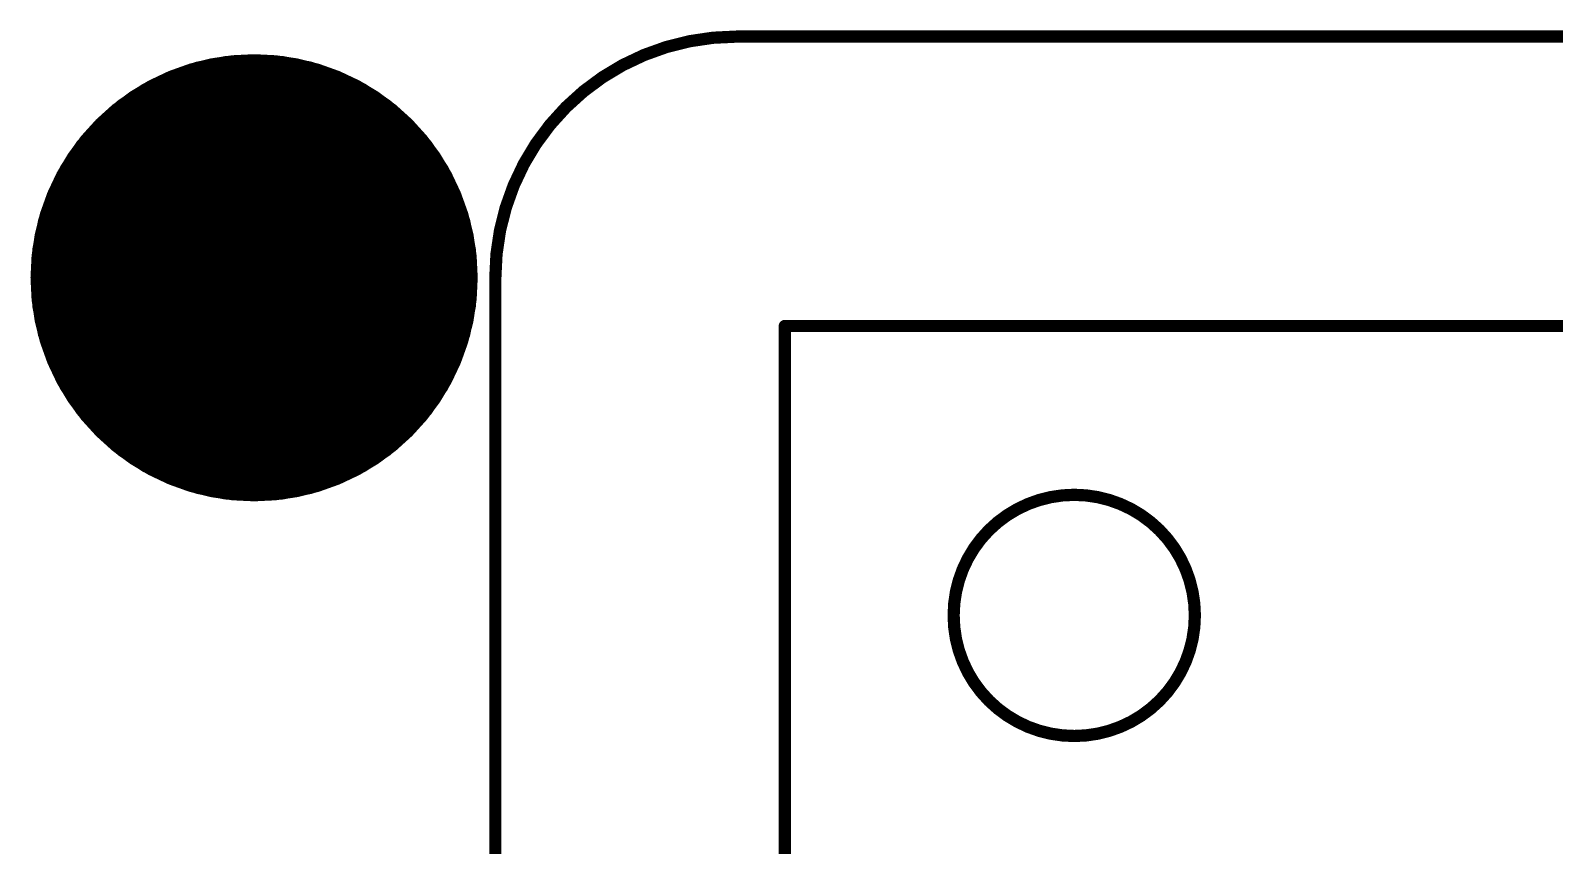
# Model space of a CAD drawing. Extents: x 0 to 426, y 0 to 160.
# Drawn here: x 330.36 to 361.96, y 43.23 to 60.13 of the extents above; entities that cross this region are included whole.
import ezdxf

# ---------------------------------------------------------------- set-up
doc = ezdxf.new("R2010")
doc.units = 0
doc.header["$MEASUREMENT"] = 0
for name, color, linetype in [('20', 7, 'CONTINUOUS'), ('21', 253, 'CONTINUOUS'), ('23', 7, 'CONTINUOUS'), ('41', 22, 'CONTINUOUS'), ('42', 175, 'CONTINUOUS'), ('48', 253, 'CONTINUOUS')]:
    doc.layers.add(name, color=color, linetype=linetype)

msp = doc.modelspace()

# ---------------------------------------------------------------- linework, layer by layer
at = {"layer": '20'}
for points, const_width in [([(345, 60, 0.4142), (340, 55)], 0.254), ([(345, 60.0635, 1), (345, 59.9365)], 0.127), ([(345, 59.9365, 1), (345, 60.0635)], 0.127), ([(340.0635, 55, 1), (339.9365, 55)], 0.127), ([(339.9365, 55, 1), (340.0635, 55)], 0.127)]:
    msp.add_lwpolyline(points, format="xyb", dxfattribs=dict(at, const_width=const_width))
at = {"layer": '20', "const_width": 0.254}
for points in [[(345, 60), (395, 60)], [(340, 5), (340, 55)]]:
    msp.add_lwpolyline(points, dxfattribs=at)
at = {"layer": '20'}
msp.add_circle((335, 55), 1.905, dxfattribs=at)
at = {"layer": '21', "const_width": 0.127}
msp.add_lwpolyline([(335, 50.428, 1), (335, 59.572, 1), (335, 50.428)], format="xyb", dxfattribs=at)
at = {"layer": '23'}
msp.add_point((335, 55), dxfattribs=at)
at = {"layer": '41', "const_width": 0.127}
for points in [[(333.2504, 59.224), (333.8167, 59.4162)], [(333.8167, 59.4162), (334.4032, 59.5329)], [(333.9614, 59.445), (336.0386, 59.445)], [(334.4032, 59.5329), (335, 59.572)], [(335, 59.572), (335.5968, 59.5329)], [(335.5968, 59.5329), (336.1833, 59.4162)], [(336.1833, 59.4162), (336.7496, 59.224)], [(332.714, 58.9595), (333.2504, 59.224)], [(332.926, 59.064), (337.074, 59.064)], [(333.1835, 59.191), (336.8165, 59.191)], [(333.5274, 59.318), (336.4726, 59.318)], [(336.7496, 59.224), (337.286, 58.9595)], [(332.2167, 58.6272), (332.714, 58.9595)], [(332.4903, 58.81), (337.5097, 58.81)], [(332.6804, 58.937), (337.3196, 58.937)], [(337.286, 58.9595), (337.7833, 58.6272)], [(331.7671, 58.2329), (332.2167, 58.6272)], [(331.9907, 58.429), (338.0093, 58.429)], [(332.1355, 58.556), (337.8645, 58.556)], [(332.3002, 58.683), (337.6998, 58.683)], [(337.7833, 58.6272), (338.2329, 58.2329)], [(331.3728, 57.7833), (331.7671, 58.2329)], [(331.7163, 58.175), (338.2837, 58.175)], [(331.8459, 58.302), (338.1541, 58.302)], [(338.2329, 58.2329), (338.6272, 57.7833)], [(331.0405, 57.286), (331.3728, 57.7833)], [(331.3822, 57.794), (338.6178, 57.794)], [(331.4936, 57.921), (338.5064, 57.921)], [(331.605, 58.048), (338.395, 58.048)], [(338.6272, 57.7833), (338.9595, 57.286)], [(331.2102, 57.54), (338.7898, 57.54)], [(331.2951, 57.667), (338.7049, 57.667)], [(330.776, 56.7496), (331.0405, 57.286)], [(330.9779, 57.159), (339.0221, 57.159)], [(331.0405, 57.286), (338.9595, 57.286)], [(331.1254, 57.413), (338.8746, 57.413)], [(338.9595, 57.286), (339.224, 56.7496)], [(330.8526, 56.905), (339.1474, 56.905)], [(330.9153, 57.032), (339.0847, 57.032)], [(330.5838, 56.1833), (330.776, 56.7496)], [(330.6994, 56.524), (339.3006, 56.524)], [(330.7425, 56.651), (339.2575, 56.651)], [(330.79, 56.778), (339.21, 56.778)], [(339.224, 56.7496), (339.4162, 56.1833)], [(330.4671, 55.5968), (330.5838, 56.1833)], [(330.6132, 56.27), (339.3868, 56.27)], [(330.6563, 56.397), (339.3437, 56.397)], [(339.4162, 56.1833), (339.5329, 55.5968)], [(330.5252, 55.889), (339.4748, 55.889)], [(330.5505, 56.016), (339.4495, 56.016)], [(330.5758, 56.143), (339.4242, 56.143)], [(330.428, 55), (330.4671, 55.5968)], [(330.4747, 55.635), (339.5253, 55.635)], [(330.5, 55.762), (339.5, 55.762)], [(339.5329, 55.5968), (339.572, 55)], [(330.4446, 55.254), (339.5554, 55.254)], [(330.453, 55.381), (339.547, 55.381)], [(330.4613, 55.508), (339.5387, 55.508)], [(330.4671, 54.4032), (330.428, 55)], [(330.428, 55), (339.572, 55)], [(330.4363, 55.127), (339.5637, 55.127)], [(339.572, 55), (339.5329, 54.4032)], [(330.4363, 54.873), (339.5637, 54.873)], [(330.4447, 54.746), (339.5554, 54.746)], [(330.453, 54.619), (339.547, 54.619)], [(330.4613, 54.492), (339.5387, 54.492)], [(330.5838, 53.8167), (330.4671, 54.4032)], [(330.4747, 54.365), (339.5253, 54.365)], [(339.5329, 54.4032), (339.4162, 53.8167)], [(330.5, 54.238), (339.5, 54.238)], [(330.5252, 54.111), (339.4748, 54.111)], [(330.5505, 53.984), (339.4495, 53.984)], [(330.5758, 53.857), (339.4242, 53.857)], [(330.776, 53.2504), (330.5838, 53.8167)], [(330.6132, 53.73), (339.3868, 53.73)], [(339.4162, 53.8167), (339.224, 53.2504)], [(330.6563, 53.603), (339.3437, 53.603)], [(330.6994, 53.476), (339.3006, 53.476)], [(330.7425, 53.349), (339.2575, 53.349)], [(331.0405, 52.714), (330.776, 53.2504)], [(330.79, 53.222), (339.21, 53.222)], [(330.8526, 53.095), (339.1474, 53.095)], [(339.224, 53.2504), (338.9595, 52.714)], [(330.9153, 52.968), (339.0847, 52.968)], [(330.9779, 52.841), (339.0221, 52.841)], [(331.3728, 52.2167), (331.0405, 52.714)], [(331.0405, 52.714), (338.9595, 52.714)], [(338.9595, 52.714), (338.6272, 52.2167)], [(331.1254, 52.587), (338.8746, 52.587)], [(331.2103, 52.46), (338.7898, 52.46)], [(331.2951, 52.333), (338.7049, 52.333)], [(331.7671, 51.7671), (331.3728, 52.2167)], [(331.3822, 52.206), (338.6178, 52.206)], [(331.4936, 52.079), (338.5064, 52.079)], [(338.6272, 52.2167), (338.2329, 51.7671)], [(331.605, 51.952), (338.395, 51.952)], [(331.7163, 51.825), (338.2837, 51.825)], [(332.2167, 51.3728), (331.7671, 51.7671)], [(338.2329, 51.7671), (337.7833, 51.3728)], [(331.8459, 51.698), (338.1541, 51.698)], [(331.9907, 51.571), (338.0093, 51.571)], [(332.1355, 51.444), (337.8645, 51.444)], [(332.714, 51.0405), (332.2167, 51.3728)], [(332.3002, 51.317), (337.6998, 51.317)], [(332.4903, 51.19), (337.5097, 51.19)], [(337.7833, 51.3728), (337.286, 51.0405)], [(332.6804, 51.063), (337.3196, 51.063)], [(333.2504, 50.776), (332.714, 51.0405)], [(332.926, 50.936), (337.074, 50.936)], [(333.1835, 50.809), (336.8165, 50.809)], [(337.286, 51.0405), (336.7496, 50.776)], [(333.8167, 50.5838), (333.2504, 50.776)], [(333.5274, 50.682), (336.4727, 50.682)], [(334.4032, 50.4671), (333.8167, 50.5838)], [(333.9614, 50.555), (336.0386, 50.555)], [(336.1833, 50.5838), (335.5968, 50.4671)], [(336.7496, 50.776), (336.1833, 50.5838)], [(335, 50.428), (334.4032, 50.4671)], [(335.5968, 50.4671), (335, 50.428)]]:
    msp.add_lwpolyline(points, dxfattribs=at)
at = {"layer": '41', "const_width": 0.0635}
for points in [[(333.8105, 59.4474, 1), (333.8229, 59.3851)], [(333.8269, 59.3861, 1), (333.8065, 59.4463)], [(333.9614, 59.4768, 1), (333.9614, 59.4132)], [(334.4012, 59.5646, 1), (334.4053, 59.5012)], [(334.4094, 59.5017, 1), (334.397, 59.564)], [(335.0021, 59.6037, 1), (334.9979, 59.5403)], [(335.0021, 59.5403, 1), (334.9979, 59.6037)], [(335.603, 59.564, 1), (335.5906, 59.5017)], [(335.5947, 59.5012, 1), (335.5988, 59.5646)], [(336.0386, 59.4132, 1), (336.0386, 59.4768)], [(336.1935, 59.4463, 1), (336.1731, 59.3861)], [(336.1771, 59.3851, 1), (336.1895, 59.4474)], [(332.926, 59.0958, 1), (332.926, 59.0322)], [(333.1835, 59.2228, 1), (333.1835, 59.1593)], [(333.2402, 59.254, 1), (333.2606, 59.1939)], [(333.2644, 59.1955, 1), (333.2363, 59.2525)], [(333.5274, 59.3498, 1), (333.5274, 59.2863)], [(336.4726, 59.2863, 1), (336.4726, 59.3498)], [(336.7637, 59.2525, 1), (336.7356, 59.1955)], [(336.7394, 59.1939, 1), (336.7598, 59.254)], [(336.8165, 59.1593, 1), (336.8165, 59.2228)], [(337.074, 59.0322, 1), (337.074, 59.0958)], [(332.4903, 58.8418, 1), (332.4903, 58.7782)], [(332.6804, 58.9688, 1), (332.6804, 58.9053)], [(332.7, 58.9879, 1), (332.728, 58.931)], [(332.7316, 58.9331, 1), (332.6964, 58.9859)], [(337.3036, 58.9859, 1), (337.2684, 58.9331)], [(337.272, 58.931, 1), (337.3, 58.9879)], [(337.3196, 58.9053, 1), (337.3196, 58.9688)], [(337.5097, 58.7782, 1), (337.5097, 58.8418)], [(331.9907, 58.4608, 1), (331.9907, 58.3972)], [(332.1355, 58.5878, 1), (332.1355, 58.5243)], [(332.1991, 58.6536, 1), (332.2344, 58.6008)], [(332.2377, 58.6033, 1), (332.1958, 58.6511)], [(332.3002, 58.7148, 1), (332.3002, 58.6512)], [(337.6998, 58.6512, 1), (337.6998, 58.7148)], [(337.8042, 58.6511, 1), (337.7623, 58.6033)], [(337.7656, 58.6008, 1), (337.8009, 58.6536)], [(337.8645, 58.5243, 1), (337.8645, 58.5878)], [(338.0093, 58.3972, 1), (338.0093, 58.4608)], [(331.7163, 58.2068, 1), (331.7163, 58.1433)], [(331.7462, 58.2568, 1), (331.788, 58.209)], [(331.791, 58.212, 1), (331.7432, 58.2538)], [(331.8459, 58.3338, 1), (331.8459, 58.2702)], [(338.1541, 58.2702, 1), (338.1541, 58.3338)], [(338.2568, 58.2538, 1), (338.209, 58.212)], [(338.212, 58.209, 1), (338.2538, 58.2568)], [(338.2837, 58.1433, 1), (338.2837, 58.2068)], [(331.3489, 57.8042, 1), (331.3967, 57.7623)], [(331.3992, 57.7656, 1), (331.3464, 57.8009)], [(331.3822, 57.8258, 1), (331.3822, 57.7623)], [(331.4936, 57.9528, 1), (331.4936, 57.8892)], [(331.605, 58.0798, 1), (331.605, 58.0162)], [(338.395, 58.0162, 1), (338.395, 58.0798)], [(338.5064, 57.8892, 1), (338.5064, 57.9528)], [(338.6536, 57.8009, 1), (338.6008, 57.7656)], [(338.6033, 57.7623, 1), (338.6511, 57.8042)], [(338.6178, 57.7623, 1), (338.6178, 57.8258)], [(331.2102, 57.5718, 1), (331.2102, 57.5083)], [(331.2951, 57.6988, 1), (331.2951, 57.6352)], [(338.7049, 57.6352, 1), (338.7049, 57.6988)], [(338.7898, 57.5083, 1), (338.7898, 57.5718)], [(330.9779, 57.1908, 1), (330.9779, 57.1273)], [(331.0405, 57.3178, 1), (331.0405, 57.2542)], [(331.0141, 57.3036, 1), (331.0669, 57.2684)], [(331.069, 57.272, 1), (331.0121, 57.3)], [(331.1254, 57.4448, 1), (331.1254, 57.3813)], [(338.8746, 57.3813, 1), (338.8746, 57.4448)], [(338.9879, 57.3, 1), (338.931, 57.272)], [(338.9331, 57.2684, 1), (338.9859, 57.3036)], [(338.9595, 57.2542, 1), (338.9595, 57.3178)], [(339.0221, 57.1273, 1), (339.0221, 57.1908)], [(330.8526, 56.9368, 1), (330.8526, 56.8732)], [(330.9153, 57.0638, 1), (330.9153, 57.0003)], [(339.0847, 57.0003, 1), (339.0847, 57.0638)], [(339.1474, 56.8732, 1), (339.1474, 56.9368)], [(330.6994, 56.5558, 1), (330.6994, 56.4922)], [(330.7425, 56.6828, 1), (330.7425, 56.6193)], [(330.7475, 56.7637, 1), (330.8045, 56.7356)], [(330.8061, 56.7394, 1), (330.746, 56.7598)], [(330.79, 56.8098, 1), (330.79, 56.7463)], [(339.254, 56.7598, 1), (339.1939, 56.7394)], [(339.1955, 56.7356, 1), (339.2525, 56.7637)], [(339.21, 56.7463, 1), (339.21, 56.8098)], [(339.2575, 56.6193, 1), (339.2575, 56.6828)], [(339.3006, 56.4922, 1), (339.3006, 56.5558)], [(330.6149, 56.1771, 1), (330.5526, 56.1895)], [(330.6132, 56.3018, 1), (330.6132, 56.2383)], [(330.6563, 56.4288, 1), (330.6563, 56.3653)], [(339.3437, 56.3653, 1), (339.3437, 56.4288)], [(339.4474, 56.1895, 1), (339.3851, 56.1771)], [(339.3868, 56.2383, 1), (339.3868, 56.3018)], [(330.5252, 55.9208, 1), (330.5252, 55.8573)], [(330.5505, 56.0478, 1), (330.5505, 55.9843)], [(330.5758, 56.1748, 1), (330.5758, 56.1112)], [(330.5537, 56.1935, 1), (330.6139, 56.1731)], [(339.3861, 56.1731, 1), (339.4463, 56.1935)], [(339.4242, 56.1112, 1), (339.4242, 56.1748)], [(339.4495, 55.9843, 1), (339.4495, 56.0478)], [(339.4748, 55.8573, 1), (339.4748, 55.9208)], [(330.436, 55.603, 1), (330.4983, 55.5906)], [(330.4988, 55.5947, 1), (330.4354, 55.5988)], [(330.4747, 55.6668, 1), (330.4747, 55.6033)], [(330.5, 55.7938, 1), (330.5, 55.7302)], [(339.5, 55.7302, 1), (339.5, 55.7938)], [(339.5646, 55.5988, 1), (339.5012, 55.5947)], [(339.5017, 55.5906, 1), (339.564, 55.603)], [(339.5253, 55.6033, 1), (339.5253, 55.6668)], [(330.4446, 55.2858, 1), (330.4446, 55.2223)], [(330.453, 55.4128, 1), (330.453, 55.3492)], [(330.4613, 55.5398, 1), (330.4613, 55.4763)], [(339.5387, 55.4763, 1), (339.5387, 55.5398)], [(339.547, 55.3492, 1), (339.547, 55.4128)], [(339.5554, 55.2223, 1), (339.5554, 55.2858)], [(330.428, 55.0318, 1), (330.428, 54.9682)], [(330.4597, 55.0021, 1), (330.3963, 54.9979)], [(330.3963, 55.0021, 1), (330.4597, 54.9979)], [(330.4363, 55.1588, 1), (330.4363, 55.0953)], [(339.6037, 54.9979, 1), (339.5403, 55.0021)], [(339.5403, 54.9979, 1), (339.6037, 55.0021)], [(339.5637, 55.0953, 1), (339.5637, 55.1588)], [(339.572, 54.9682, 1), (339.572, 55.0318)], [(330.4363, 54.9048, 1), (330.4363, 54.8413)], [(330.4447, 54.7778, 1), (330.4447, 54.7142)], [(330.453, 54.6508, 1), (330.453, 54.5872)], [(339.547, 54.5872, 1), (339.547, 54.6508)], [(339.5554, 54.7142, 1), (339.5554, 54.7778)], [(339.5637, 54.8413, 1), (339.5637, 54.9048)], [(330.4613, 54.5238, 1), (330.4613, 54.4603)], [(330.4983, 54.4094, 1), (330.436, 54.397)], [(330.4354, 54.4012, 1), (330.4988, 54.4053)], [(330.4747, 54.3968, 1), (330.4747, 54.3332)], [(339.5012, 54.4053, 1), (339.5646, 54.4012)], [(339.564, 54.397, 1), (339.5017, 54.4094)], [(339.5253, 54.3332, 1), (339.5253, 54.3968)], [(339.5387, 54.4603, 1), (339.5387, 54.5238)], [(330.5, 54.2698, 1), (330.5, 54.2062)], [(330.5252, 54.1428, 1), (330.5252, 54.0793)], [(330.5505, 54.0158, 1), (330.5505, 53.9522)], [(339.4495, 53.9522, 1), (339.4495, 54.0158)], [(339.4748, 54.0793, 1), (339.4748, 54.1428)], [(339.5, 54.2062, 1), (339.5, 54.2698)], [(330.5758, 53.8888, 1), (330.5758, 53.8252)], [(330.6139, 53.8269, 1), (330.5537, 53.8065)], [(330.5526, 53.8105, 1), (330.6149, 53.8229)], [(330.6132, 53.7618, 1), (330.6132, 53.6983)], [(339.3851, 53.8229, 1), (339.4474, 53.8105)], [(339.4463, 53.8065, 1), (339.3861, 53.8269)], [(339.3868, 53.6983, 1), (339.3868, 53.7618)], [(339.4242, 53.8252, 1), (339.4242, 53.8888)], [(330.6563, 53.6348, 1), (330.6563, 53.5712)], [(330.6994, 53.5078, 1), (330.6994, 53.4442)], [(330.7425, 53.3808, 1), (330.7425, 53.3173)], [(339.2575, 53.3173, 1), (339.2575, 53.3808)], [(339.3006, 53.4442, 1), (339.3006, 53.5078)], [(339.3437, 53.5712, 1), (339.3437, 53.6348)], [(330.8045, 53.2644, 1), (330.7475, 53.2363)], [(330.746, 53.2402, 1), (330.8061, 53.2606)], [(330.79, 53.2538, 1), (330.79, 53.1902)], [(330.8526, 53.1268, 1), (330.8526, 53.0633)], [(339.1474, 53.0633, 1), (339.1474, 53.1268)], [(339.1939, 53.2606, 1), (339.254, 53.2402)], [(339.2525, 53.2363, 1), (339.1955, 53.2644)], [(339.21, 53.1902, 1), (339.21, 53.2538)], [(330.9153, 52.9998, 1), (330.9153, 52.9363)], [(330.9779, 52.8728, 1), (330.9779, 52.8092)], [(331.0405, 52.7458, 1), (331.0405, 52.6823)], [(331.0669, 52.7316, 1), (331.0141, 52.6964)], [(331.0121, 52.7, 1), (331.069, 52.728)], [(338.931, 52.728, 1), (338.9879, 52.7)], [(338.9859, 52.6964, 1), (338.9331, 52.7316)], [(338.9595, 52.6823, 1), (338.9595, 52.7458)], [(339.0221, 52.8092, 1), (339.0221, 52.8728)], [(339.0847, 52.9363, 1), (339.0847, 52.9998)], [(331.1254, 52.6188, 1), (331.1254, 52.5553)], [(331.2103, 52.4918, 1), (331.2103, 52.4282)], [(338.7898, 52.4282, 1), (338.7898, 52.4918)], [(338.8746, 52.5553, 1), (338.8746, 52.6188)], [(331.2951, 52.3648, 1), (331.2951, 52.3013)], [(331.3967, 52.2377, 1), (331.3489, 52.1958)], [(331.3464, 52.1991, 1), (331.3992, 52.2344)], [(331.3822, 52.2378, 1), (331.3822, 52.1743)], [(331.4936, 52.1108, 1), (331.4936, 52.0472)], [(338.5064, 52.0472, 1), (338.5064, 52.1108)], [(338.6008, 52.2344, 1), (338.6536, 52.1991)], [(338.6511, 52.1958, 1), (338.6033, 52.2377)], [(338.6178, 52.1743, 1), (338.6178, 52.2378)], [(338.7049, 52.3013, 1), (338.7049, 52.3648)], [(331.605, 51.9838, 1), (331.605, 51.9203)], [(331.7163, 51.8568, 1), (331.7163, 51.7933)], [(331.788, 51.791, 1), (331.7462, 51.7432)], [(331.7432, 51.7462, 1), (331.791, 51.788)], [(338.209, 51.788, 1), (338.2568, 51.7462)], [(338.2538, 51.7432, 1), (338.212, 51.791)], [(338.2837, 51.7933, 1), (338.2837, 51.8568)], [(338.395, 51.9203, 1), (338.395, 51.9838)], [(331.8459, 51.7298, 1), (331.8459, 51.6662)], [(331.9907, 51.6028, 1), (331.9907, 51.5393)], [(332.1355, 51.4758, 1), (332.1355, 51.4123)], [(337.8645, 51.4123, 1), (337.8645, 51.4758)], [(338.0093, 51.5393, 1), (338.0093, 51.6028)], [(338.1541, 51.6662, 1), (338.1541, 51.7298)], [(332.2344, 51.3992, 1), (332.1991, 51.3464)], [(332.1958, 51.3489, 1), (332.2377, 51.3967)], [(332.3002, 51.3488, 1), (332.3002, 51.2852)], [(332.4903, 51.2218, 1), (332.4903, 51.1583)], [(337.5097, 51.1583, 1), (337.5097, 51.2218)], [(337.6998, 51.2852, 1), (337.6998, 51.3488)], [(337.7623, 51.3967, 1), (337.8042, 51.3489)], [(337.8009, 51.3464, 1), (337.7656, 51.3992)], [(332.6804, 51.0948, 1), (332.6804, 51.0312)], [(332.728, 51.069, 1), (332.7, 51.0121)], [(332.6964, 51.0141, 1), (332.7316, 51.0669)], [(332.926, 50.9678, 1), (332.926, 50.9042)], [(333.1835, 50.8408, 1), (333.1835, 50.7773)], [(336.8165, 50.7773, 1), (336.8165, 50.8408)], [(337.074, 50.9042, 1), (337.074, 50.9678)], [(337.2684, 51.0669, 1), (337.3036, 51.0141)], [(337.3, 51.0121, 1), (337.272, 51.069)], [(337.3196, 51.0312, 1), (337.3196, 51.0948)], [(333.2606, 50.8061, 1), (333.2402, 50.746)], [(333.2363, 50.7475, 1), (333.2644, 50.8045)], [(333.5274, 50.7138, 1), (333.5274, 50.6502)], [(333.8229, 50.6149, 1), (333.8105, 50.5526)], [(333.8065, 50.5537, 1), (333.8269, 50.6139)], [(333.9614, 50.5868, 1), (333.9614, 50.5232)], [(336.0386, 50.5232, 1), (336.0386, 50.5868)], [(336.1731, 50.6139, 1), (336.1935, 50.5537)], [(336.1895, 50.5526, 1), (336.1771, 50.6149)], [(336.4727, 50.6502, 1), (336.4727, 50.7138)], [(336.7356, 50.8045, 1), (336.7637, 50.7475)], [(336.7598, 50.746, 1), (336.7394, 50.8061)], [(334.4053, 50.4988, 1), (334.4012, 50.4354)], [(334.397, 50.436, 1), (334.4094, 50.4983)], [(334.9979, 50.4597, 1), (335.0021, 50.3963)], [(334.9979, 50.3963, 1), (335.0021, 50.4597)], [(335.5906, 50.4983, 1), (335.603, 50.436)], [(335.5988, 50.4354, 1), (335.5947, 50.4988)]]:
    msp.add_lwpolyline(points, format="xyb", dxfattribs=at)
at = {"layer": '42', "const_width": 0.127}
for points in [[(333.2504, 59.224), (333.8167, 59.4162)], [(333.8167, 59.4162), (334.4032, 59.5329)], [(333.9614, 59.445), (336.0386, 59.445)], [(334.4032, 59.5329), (335, 59.572)], [(335, 59.572), (335.5968, 59.5329)], [(335.5968, 59.5329), (336.1833, 59.4162)], [(336.1833, 59.4162), (336.7496, 59.224)], [(332.714, 58.9595), (333.2504, 59.224)], [(332.926, 59.064), (337.074, 59.064)], [(333.1835, 59.191), (336.8165, 59.191)], [(333.5274, 59.318), (336.4726, 59.318)], [(336.7496, 59.224), (337.286, 58.9595)], [(332.2167, 58.6272), (332.714, 58.9595)], [(332.4903, 58.81), (337.5097, 58.81)], [(332.6804, 58.937), (337.3196, 58.937)], [(337.286, 58.9595), (337.7833, 58.6272)], [(331.7671, 58.2329), (332.2167, 58.6272)], [(331.9907, 58.429), (338.0093, 58.429)], [(332.1355, 58.556), (337.8645, 58.556)], [(332.3002, 58.683), (337.6998, 58.683)], [(337.7833, 58.6272), (338.2329, 58.2329)], [(331.3728, 57.7833), (331.7671, 58.2329)], [(331.7163, 58.175), (338.2837, 58.175)], [(331.8459, 58.302), (338.1541, 58.302)], [(338.2329, 58.2329), (338.6272, 57.7833)], [(331.0405, 57.286), (331.3728, 57.7833)], [(331.3822, 57.794), (338.6178, 57.794)], [(331.4936, 57.921), (338.5064, 57.921)], [(331.605, 58.048), (338.395, 58.048)], [(338.6272, 57.7833), (338.9595, 57.286)], [(331.2102, 57.54), (338.7898, 57.54)], [(331.2951, 57.667), (338.7049, 57.667)], [(330.776, 56.7496), (331.0405, 57.286)], [(330.9779, 57.159), (339.0221, 57.159)], [(331.0405, 57.286), (338.9595, 57.286)], [(331.1254, 57.413), (338.8746, 57.413)], [(338.9595, 57.286), (339.224, 56.7496)], [(330.8526, 56.905), (339.1474, 56.905)], [(330.9153, 57.032), (339.0847, 57.032)], [(330.5838, 56.1833), (330.776, 56.7496)], [(330.6994, 56.524), (339.3006, 56.524)], [(330.7425, 56.651), (339.2575, 56.651)], [(330.79, 56.778), (339.21, 56.778)], [(339.224, 56.7496), (339.4162, 56.1833)], [(330.4671, 55.5968), (330.5838, 56.1833)], [(330.6132, 56.27), (339.3868, 56.27)], [(330.6563, 56.397), (339.3437, 56.397)], [(339.4162, 56.1833), (339.5329, 55.5968)], [(330.5252, 55.889), (339.4748, 55.889)], [(330.5505, 56.016), (339.4495, 56.016)], [(330.5758, 56.143), (339.4242, 56.143)], [(330.428, 55), (330.4671, 55.5968)], [(330.4747, 55.635), (339.5253, 55.635)], [(330.5, 55.762), (339.5, 55.762)], [(339.5329, 55.5968), (339.572, 55)], [(330.4446, 55.254), (339.5554, 55.254)], [(330.453, 55.381), (339.547, 55.381)], [(330.4613, 55.508), (339.5387, 55.508)], [(330.4671, 54.4032), (330.428, 55)], [(330.428, 55), (339.572, 55)], [(330.4363, 55.127), (339.5637, 55.127)], [(339.572, 55), (339.5329, 54.4032)], [(330.4363, 54.873), (339.5637, 54.873)], [(330.4447, 54.746), (339.5554, 54.746)], [(330.453, 54.619), (339.547, 54.619)], [(330.4613, 54.492), (339.5387, 54.492)], [(330.5838, 53.8167), (330.4671, 54.4032)], [(330.4747, 54.365), (339.5253, 54.365)], [(339.5329, 54.4032), (339.4162, 53.8167)], [(330.5, 54.238), (339.5, 54.238)], [(330.5252, 54.111), (339.4748, 54.111)], [(330.5505, 53.984), (339.4495, 53.984)], [(330.5758, 53.857), (339.4242, 53.857)], [(330.776, 53.2504), (330.5838, 53.8167)], [(330.6132, 53.73), (339.3868, 53.73)], [(339.4162, 53.8167), (339.224, 53.2504)], [(330.6563, 53.603), (339.3437, 53.603)], [(330.6994, 53.476), (339.3006, 53.476)], [(330.7425, 53.349), (339.2575, 53.349)], [(331.0405, 52.714), (330.776, 53.2504)], [(330.79, 53.222), (339.21, 53.222)], [(330.8526, 53.095), (339.1474, 53.095)], [(339.224, 53.2504), (338.9595, 52.714)], [(330.9153, 52.968), (339.0847, 52.968)], [(330.9779, 52.841), (339.0221, 52.841)], [(331.3728, 52.2167), (331.0405, 52.714)], [(331.0405, 52.714), (338.9595, 52.714)], [(338.9595, 52.714), (338.6272, 52.2167)], [(331.1254, 52.587), (338.8746, 52.587)], [(331.2103, 52.46), (338.7898, 52.46)], [(331.2951, 52.333), (338.7049, 52.333)], [(331.7671, 51.7671), (331.3728, 52.2167)], [(331.3822, 52.206), (338.6178, 52.206)], [(331.4936, 52.079), (338.5064, 52.079)], [(338.6272, 52.2167), (338.2329, 51.7671)], [(331.605, 51.952), (338.395, 51.952)], [(331.7163, 51.825), (338.2837, 51.825)], [(332.2167, 51.3728), (331.7671, 51.7671)], [(338.2329, 51.7671), (337.7833, 51.3728)], [(331.8459, 51.698), (338.1541, 51.698)], [(331.9907, 51.571), (338.0093, 51.571)], [(332.1355, 51.444), (337.8645, 51.444)], [(332.714, 51.0405), (332.2167, 51.3728)], [(332.3002, 51.317), (337.6998, 51.317)], [(332.4903, 51.19), (337.5097, 51.19)], [(337.7833, 51.3728), (337.286, 51.0405)], [(332.6804, 51.063), (337.3196, 51.063)], [(333.2504, 50.776), (332.714, 51.0405)], [(332.926, 50.936), (337.074, 50.936)], [(333.1835, 50.809), (336.8165, 50.809)], [(337.286, 51.0405), (336.7496, 50.776)], [(333.8167, 50.5838), (333.2504, 50.776)], [(333.5274, 50.682), (336.4727, 50.682)], [(334.4032, 50.4671), (333.8167, 50.5838)], [(333.9614, 50.555), (336.0386, 50.555)], [(336.1833, 50.5838), (335.5968, 50.4671)], [(336.7496, 50.776), (336.1833, 50.5838)], [(335, 50.428), (334.4032, 50.4671)], [(335.5968, 50.4671), (335, 50.428)]]:
    msp.add_lwpolyline(points, dxfattribs=at)
at = {"layer": '42', "const_width": 0.0635}
for points in [[(333.8105, 59.4474, 1), (333.8229, 59.3851)], [(333.8269, 59.3861, 1), (333.8065, 59.4463)], [(333.9614, 59.4768, 1), (333.9614, 59.4132)], [(334.4012, 59.5646, 1), (334.4053, 59.5012)], [(334.4094, 59.5017, 1), (334.397, 59.564)], [(335.0021, 59.6037, 1), (334.9979, 59.5403)], [(335.0021, 59.5403, 1), (334.9979, 59.6037)], [(335.603, 59.564, 1), (335.5906, 59.5017)], [(335.5947, 59.5012, 1), (335.5988, 59.5646)], [(336.0386, 59.4132, 1), (336.0386, 59.4768)], [(336.1935, 59.4463, 1), (336.1731, 59.3861)], [(336.1771, 59.3851, 1), (336.1895, 59.4474)], [(332.926, 59.0958, 1), (332.926, 59.0322)], [(333.1835, 59.2228, 1), (333.1835, 59.1593)], [(333.2402, 59.254, 1), (333.2606, 59.1939)], [(333.2644, 59.1955, 1), (333.2363, 59.2525)], [(333.5274, 59.3498, 1), (333.5274, 59.2863)], [(336.4726, 59.2863, 1), (336.4726, 59.3498)], [(336.7637, 59.2525, 1), (336.7356, 59.1955)], [(336.7394, 59.1939, 1), (336.7598, 59.254)], [(336.8165, 59.1593, 1), (336.8165, 59.2228)], [(337.074, 59.0322, 1), (337.074, 59.0958)], [(332.4903, 58.8418, 1), (332.4903, 58.7782)], [(332.6804, 58.9688, 1), (332.6804, 58.9053)], [(332.7, 58.9879, 1), (332.728, 58.931)], [(332.7316, 58.9331, 1), (332.6964, 58.9859)], [(337.3036, 58.9859, 1), (337.2684, 58.9331)], [(337.272, 58.931, 1), (337.3, 58.9879)], [(337.3196, 58.9053, 1), (337.3196, 58.9688)], [(337.5097, 58.7782, 1), (337.5097, 58.8418)], [(331.9907, 58.4608, 1), (331.9907, 58.3972)], [(332.1355, 58.5878, 1), (332.1355, 58.5243)], [(332.1991, 58.6536, 1), (332.2344, 58.6008)], [(332.2377, 58.6033, 1), (332.1958, 58.6511)], [(332.3002, 58.7148, 1), (332.3002, 58.6512)], [(337.6998, 58.6512, 1), (337.6998, 58.7148)], [(337.8042, 58.6511, 1), (337.7623, 58.6033)], [(337.7656, 58.6008, 1), (337.8009, 58.6536)], [(337.8645, 58.5243, 1), (337.8645, 58.5878)], [(338.0093, 58.3972, 1), (338.0093, 58.4608)], [(331.7163, 58.2068, 1), (331.7163, 58.1433)], [(331.7462, 58.2568, 1), (331.788, 58.209)], [(331.791, 58.212, 1), (331.7432, 58.2538)], [(331.8459, 58.3338, 1), (331.8459, 58.2702)], [(338.1541, 58.2702, 1), (338.1541, 58.3338)], [(338.2568, 58.2538, 1), (338.209, 58.212)], [(338.212, 58.209, 1), (338.2538, 58.2568)], [(338.2837, 58.1433, 1), (338.2837, 58.2068)], [(331.3489, 57.8042, 1), (331.3967, 57.7623)], [(331.3992, 57.7656, 1), (331.3464, 57.8009)], [(331.3822, 57.8258, 1), (331.3822, 57.7623)], [(331.4936, 57.9528, 1), (331.4936, 57.8892)], [(331.605, 58.0798, 1), (331.605, 58.0162)], [(338.395, 58.0162, 1), (338.395, 58.0798)], [(338.5064, 57.8892, 1), (338.5064, 57.9528)], [(338.6536, 57.8009, 1), (338.6008, 57.7656)], [(338.6033, 57.7623, 1), (338.6511, 57.8042)], [(338.6178, 57.7623, 1), (338.6178, 57.8258)], [(331.2102, 57.5718, 1), (331.2102, 57.5083)], [(331.2951, 57.6988, 1), (331.2951, 57.6352)], [(338.7049, 57.6352, 1), (338.7049, 57.6988)], [(338.7898, 57.5083, 1), (338.7898, 57.5718)], [(330.9779, 57.1908, 1), (330.9779, 57.1273)], [(331.0405, 57.3178, 1), (331.0405, 57.2542)], [(331.0141, 57.3036, 1), (331.0669, 57.2684)], [(331.069, 57.272, 1), (331.0121, 57.3)], [(331.1254, 57.4448, 1), (331.1254, 57.3813)], [(338.8746, 57.3813, 1), (338.8746, 57.4448)], [(338.9879, 57.3, 1), (338.931, 57.272)], [(338.9331, 57.2684, 1), (338.9859, 57.3036)], [(338.9595, 57.2542, 1), (338.9595, 57.3178)], [(339.0221, 57.1273, 1), (339.0221, 57.1908)], [(330.8526, 56.9368, 1), (330.8526, 56.8732)], [(330.9153, 57.0638, 1), (330.9153, 57.0003)], [(339.0847, 57.0003, 1), (339.0847, 57.0638)], [(339.1474, 56.8732, 1), (339.1474, 56.9368)], [(330.6994, 56.5558, 1), (330.6994, 56.4922)], [(330.7425, 56.6828, 1), (330.7425, 56.6193)], [(330.7475, 56.7637, 1), (330.8045, 56.7356)], [(330.8061, 56.7394, 1), (330.746, 56.7598)], [(330.79, 56.8098, 1), (330.79, 56.7463)], [(339.254, 56.7598, 1), (339.1939, 56.7394)], [(339.1955, 56.7356, 1), (339.2525, 56.7637)], [(339.21, 56.7463, 1), (339.21, 56.8098)], [(339.2575, 56.6193, 1), (339.2575, 56.6828)], [(339.3006, 56.4922, 1), (339.3006, 56.5558)], [(330.6149, 56.1771, 1), (330.5526, 56.1895)], [(330.6132, 56.3018, 1), (330.6132, 56.2383)], [(330.6563, 56.4288, 1), (330.6563, 56.3653)], [(339.3437, 56.3653, 1), (339.3437, 56.4288)], [(339.4474, 56.1895, 1), (339.3851, 56.1771)], [(339.3868, 56.2383, 1), (339.3868, 56.3018)], [(330.5252, 55.9208, 1), (330.5252, 55.8573)], [(330.5505, 56.0478, 1), (330.5505, 55.9843)], [(330.5758, 56.1748, 1), (330.5758, 56.1112)], [(330.5537, 56.1935, 1), (330.6139, 56.1731)], [(339.3861, 56.1731, 1), (339.4463, 56.1935)], [(339.4242, 56.1112, 1), (339.4242, 56.1748)], [(339.4495, 55.9843, 1), (339.4495, 56.0478)], [(339.4748, 55.8573, 1), (339.4748, 55.9208)], [(330.436, 55.603, 1), (330.4983, 55.5906)], [(330.4988, 55.5947, 1), (330.4354, 55.5988)], [(330.4747, 55.6668, 1), (330.4747, 55.6033)], [(330.5, 55.7938, 1), (330.5, 55.7302)], [(339.5, 55.7302, 1), (339.5, 55.7938)], [(339.5646, 55.5988, 1), (339.5012, 55.5947)], [(339.5017, 55.5906, 1), (339.564, 55.603)], [(339.5253, 55.6033, 1), (339.5253, 55.6668)], [(330.4446, 55.2858, 1), (330.4446, 55.2223)], [(330.453, 55.4128, 1), (330.453, 55.3492)], [(330.4613, 55.5398, 1), (330.4613, 55.4763)], [(339.5387, 55.4763, 1), (339.5387, 55.5398)], [(339.547, 55.3492, 1), (339.547, 55.4128)], [(339.5554, 55.2223, 1), (339.5554, 55.2858)], [(330.428, 55.0318, 1), (330.428, 54.9682)], [(330.4597, 55.0021, 1), (330.3963, 54.9979)], [(330.3963, 55.0021, 1), (330.4597, 54.9979)], [(330.4363, 55.1588, 1), (330.4363, 55.0953)], [(339.6037, 54.9979, 1), (339.5403, 55.0021)], [(339.5403, 54.9979, 1), (339.6037, 55.0021)], [(339.5637, 55.0953, 1), (339.5637, 55.1588)], [(339.572, 54.9682, 1), (339.572, 55.0318)], [(330.4363, 54.9048, 1), (330.4363, 54.8413)], [(330.4447, 54.7778, 1), (330.4447, 54.7142)], [(330.453, 54.6508, 1), (330.453, 54.5872)], [(339.547, 54.5872, 1), (339.547, 54.6508)], [(339.5554, 54.7142, 1), (339.5554, 54.7778)], [(339.5637, 54.8413, 1), (339.5637, 54.9048)], [(330.4613, 54.5238, 1), (330.4613, 54.4603)], [(330.4983, 54.4094, 1), (330.436, 54.397)], [(330.4354, 54.4012, 1), (330.4988, 54.4053)], [(330.4747, 54.3968, 1), (330.4747, 54.3332)], [(339.5012, 54.4053, 1), (339.5646, 54.4012)], [(339.564, 54.397, 1), (339.5017, 54.4094)], [(339.5253, 54.3332, 1), (339.5253, 54.3968)], [(339.5387, 54.4603, 1), (339.5387, 54.5238)], [(330.5, 54.2698, 1), (330.5, 54.2062)], [(330.5252, 54.1428, 1), (330.5252, 54.0793)], [(330.5505, 54.0158, 1), (330.5505, 53.9522)], [(339.4495, 53.9522, 1), (339.4495, 54.0158)], [(339.4748, 54.0793, 1), (339.4748, 54.1428)], [(339.5, 54.2062, 1), (339.5, 54.2698)], [(330.5758, 53.8888, 1), (330.5758, 53.8252)], [(330.6139, 53.8269, 1), (330.5537, 53.8065)], [(330.5526, 53.8105, 1), (330.6149, 53.8229)], [(330.6132, 53.7618, 1), (330.6132, 53.6983)], [(339.3851, 53.8229, 1), (339.4474, 53.8105)], [(339.4463, 53.8065, 1), (339.3861, 53.8269)], [(339.3868, 53.6983, 1), (339.3868, 53.7618)], [(339.4242, 53.8252, 1), (339.4242, 53.8888)], [(330.6563, 53.6348, 1), (330.6563, 53.5712)], [(330.6994, 53.5078, 1), (330.6994, 53.4442)], [(330.7425, 53.3808, 1), (330.7425, 53.3173)], [(339.2575, 53.3173, 1), (339.2575, 53.3808)], [(339.3006, 53.4442, 1), (339.3006, 53.5078)], [(339.3437, 53.5712, 1), (339.3437, 53.6348)], [(330.8045, 53.2644, 1), (330.7475, 53.2363)], [(330.746, 53.2402, 1), (330.8061, 53.2606)], [(330.79, 53.2538, 1), (330.79, 53.1902)], [(330.8526, 53.1268, 1), (330.8526, 53.0633)], [(339.1474, 53.0633, 1), (339.1474, 53.1268)], [(339.1939, 53.2606, 1), (339.254, 53.2402)], [(339.2525, 53.2363, 1), (339.1955, 53.2644)], [(339.21, 53.1902, 1), (339.21, 53.2538)], [(330.9153, 52.9998, 1), (330.9153, 52.9363)], [(330.9779, 52.8728, 1), (330.9779, 52.8092)], [(331.0405, 52.7458, 1), (331.0405, 52.6823)], [(331.0669, 52.7316, 1), (331.0141, 52.6964)], [(331.0121, 52.7, 1), (331.069, 52.728)], [(338.931, 52.728, 1), (338.9879, 52.7)], [(338.9859, 52.6964, 1), (338.9331, 52.7316)], [(338.9595, 52.6823, 1), (338.9595, 52.7458)], [(339.0221, 52.8092, 1), (339.0221, 52.8728)], [(339.0847, 52.9363, 1), (339.0847, 52.9998)], [(331.1254, 52.6188, 1), (331.1254, 52.5553)], [(331.2103, 52.4918, 1), (331.2103, 52.4282)], [(338.7898, 52.4282, 1), (338.7898, 52.4918)], [(338.8746, 52.5553, 1), (338.8746, 52.6188)], [(331.2951, 52.3648, 1), (331.2951, 52.3013)], [(331.3967, 52.2377, 1), (331.3489, 52.1958)], [(331.3464, 52.1991, 1), (331.3992, 52.2344)], [(331.3822, 52.2378, 1), (331.3822, 52.1743)], [(331.4936, 52.1108, 1), (331.4936, 52.0472)], [(338.5064, 52.0472, 1), (338.5064, 52.1108)], [(338.6008, 52.2344, 1), (338.6536, 52.1991)], [(338.6511, 52.1958, 1), (338.6033, 52.2377)], [(338.6178, 52.1743, 1), (338.6178, 52.2378)], [(338.7049, 52.3013, 1), (338.7049, 52.3648)], [(331.605, 51.9838, 1), (331.605, 51.9203)], [(331.7163, 51.8568, 1), (331.7163, 51.7933)], [(331.788, 51.791, 1), (331.7462, 51.7432)], [(331.7432, 51.7462, 1), (331.791, 51.788)], [(338.209, 51.788, 1), (338.2568, 51.7462)], [(338.2538, 51.7432, 1), (338.212, 51.791)], [(338.2837, 51.7933, 1), (338.2837, 51.8568)], [(338.395, 51.9203, 1), (338.395, 51.9838)], [(331.8459, 51.7298, 1), (331.8459, 51.6662)], [(331.9907, 51.6028, 1), (331.9907, 51.5393)], [(332.1355, 51.4758, 1), (332.1355, 51.4123)], [(337.8645, 51.4123, 1), (337.8645, 51.4758)], [(338.0093, 51.5393, 1), (338.0093, 51.6028)], [(338.1541, 51.6662, 1), (338.1541, 51.7298)], [(332.2344, 51.3992, 1), (332.1991, 51.3464)], [(332.1958, 51.3489, 1), (332.2377, 51.3967)], [(332.3002, 51.3488, 1), (332.3002, 51.2852)], [(332.4903, 51.2218, 1), (332.4903, 51.1583)], [(337.5097, 51.1583, 1), (337.5097, 51.2218)], [(337.6998, 51.2852, 1), (337.6998, 51.3488)], [(337.7623, 51.3967, 1), (337.8042, 51.3489)], [(337.8009, 51.3464, 1), (337.7656, 51.3992)], [(332.6804, 51.0948, 1), (332.6804, 51.0312)], [(332.728, 51.069, 1), (332.7, 51.0121)], [(332.6964, 51.0141, 1), (332.7316, 51.0669)], [(332.926, 50.9678, 1), (332.926, 50.9042)], [(333.1835, 50.8408, 1), (333.1835, 50.7773)], [(336.8165, 50.7773, 1), (336.8165, 50.8408)], [(337.074, 50.9042, 1), (337.074, 50.9678)], [(337.2684, 51.0669, 1), (337.3036, 51.0141)], [(337.3, 51.0121, 1), (337.272, 51.069)], [(337.3196, 51.0312, 1), (337.3196, 51.0948)], [(333.2606, 50.8061, 1), (333.2402, 50.746)], [(333.2363, 50.7475, 1), (333.2644, 50.8045)], [(333.5274, 50.7138, 1), (333.5274, 50.6502)], [(333.8229, 50.6149, 1), (333.8105, 50.5526)], [(333.8065, 50.5537, 1), (333.8269, 50.6139)], [(333.9614, 50.5868, 1), (333.9614, 50.5232)], [(336.0386, 50.5232, 1), (336.0386, 50.5868)], [(336.1731, 50.6139, 1), (336.1935, 50.5537)], [(336.1895, 50.5526, 1), (336.1771, 50.6149)], [(336.4727, 50.6502, 1), (336.4727, 50.7138)], [(336.7356, 50.8045, 1), (336.7637, 50.7475)], [(336.7598, 50.746, 1), (336.7394, 50.8061)], [(334.4053, 50.4988, 1), (334.4012, 50.4354)], [(334.397, 50.436, 1), (334.4094, 50.4983)], [(334.9979, 50.4597, 1), (335.0021, 50.3963)], [(334.9979, 50.3963, 1), (335.0021, 50.4597)], [(335.5906, 50.4983, 1), (335.603, 50.436)], [(335.5988, 50.4354, 1), (335.5947, 50.4988)]]:
    msp.add_lwpolyline(points, format="xyb", dxfattribs=at)
at = {"layer": '48', "const_width": 0.254}
for points in [[(346, 54), (394, 54)], [(346, 6), (346, 54)]]:
    msp.add_lwpolyline(points, dxfattribs=at)
at = {"layer": '48'}
for points, const_width in [([(346, 54.0635, 1), (346, 53.9365)], 0.127), ([(346.0635, 54, 1), (345.9365, 54)], 0.127), ([(352, 45.5, 1), (352, 50.5, 1), (352, 45.5)], 0.254)]:
    msp.add_lwpolyline(points, format="xyb", dxfattribs=dict(at, const_width=const_width))

doc.saveas('drawing.dxf')
